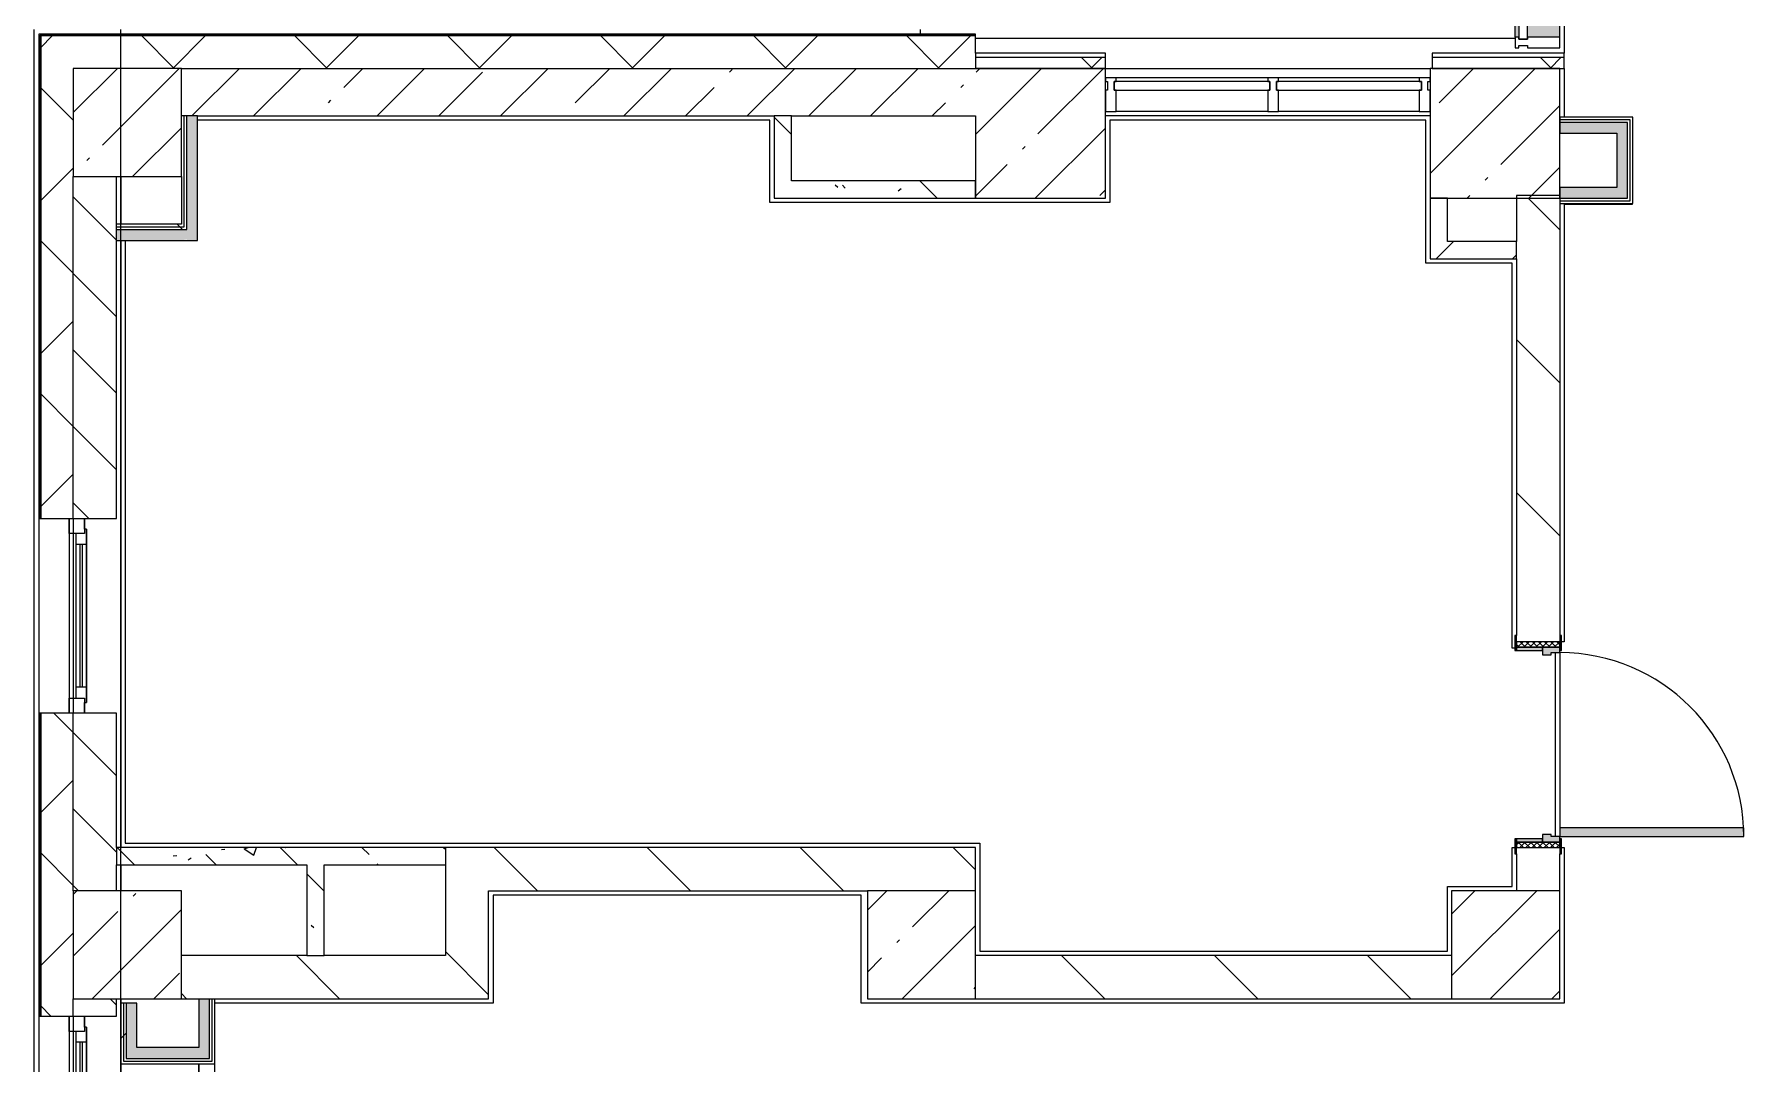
# Model space of a CAD drawing. Header units: millimetres. Extents: x 81711 to 274967, y -8553 to 29000.
# Drawn here: x 147667 to 155567, y 10600 to 15358 of the extents above; entities that cross this region are included whole.
import ezdxf

# ---------------------------------------------------------------- set-up
doc = ezdxf.new("R2010")
doc.units = ezdxf.units.MM
for name, color, linetype, lineweight, true_color in [('A-DOOR-5', 7, 'Continuous', 5, 0xe2e2e2), ('A-DOOR-6', 7, 'Continuous', 5, 0xaaaaaa), ('A-DOOR-FRAM-3', 7, 'Continuous', 5, 0xe2e2e2), ('A-DOOR-FRAM-4', 7, 'Continuous', 5, 0xaaaaaa), ('A-FLOR-2', 7, 'Continuous', 5, 0xaaaaaa), ('A-GLAZ-CWMG-3', 7, 'Continuous', 5, 0x383e42), ('I-WALL-25', 7, 'Continuous', 5, 0xe7e7e7), ('I-WALL-26', 7, 'Continuous', 9, 0xe7e7e7), ('I-WALL-29', 7, 'Continuous', 5, 0x787878)]:
    doc.layers.add(name, color=color, linetype=linetype, lineweight=lineweight, true_color=true_color)
for name, color, linetype, lineweight in [('A-GLAZ-3', 7, 'Continuous', 5), ('A-GLAZ-CURT-2', 7, 'Continuous', 5), ('A-GLAZ-CWMG-2', 7, 'Continuous', 5), ('A-WALL', 7, 'Continuous', 9), ('A-WALL-10', 7, 'Continuous', 5), ('I-WALL-27', 7, 'Continuous', 5), ('S-COLS-1', 7, 'Continuous', 5), ('Оси', 7, 'Continuous', 9)]:
    doc.layers.add(name, color=color, linetype=linetype, lineweight=lineweight)
pattern_1 = [(45, (147956.67, 0), (-353.553, 353.553), []), (135, (147956.67, 0), (-353.553, -353.553), [])]
pattern_2 = [(135, (147956.67, 0), (-353.553, -353.553), [])]
pattern_3 = [(45, (147956.67, 0), (-285.123, 285.123), []), (45, (148241.8, 0), (-285.123, 285.123), [504.031, -100.806, 16.764, -84.042])]
pattern_4 = [(135, (147956.67, 0), (-377.17, -377.17), [533.4, -88.9, 17.78, -88.9]), (135, (147956.67, 376.94), (-377.17, -377.17), []), (50, (147956.67, 0), (637.645, -55.787), [66.675, -733.425]), (355, (147956.7, 0), (-123.35, 668.7), [53.34, -586.74]), (100.451, (148009.8, -4.65), (514.3, 612.908), [56.665, -623.315]), (46.184, (147956.7, 177.8), (948.776, -147.15), [100.01, -1100.137]), (96.636, (148035.7, 165.5), (830.91, 865.997), [85, -934.973]), (351.184, (147956.7, 177.8), (830.92, 865.99), [80.01, -880.11]), (21, (148045.57, 133.35), (530.65, -357.928), [66.675, -733.425]), (326, (148045.6, 133.35), (216.308, 644.658), [53.34, -586.74]), (71.451, (148089.8, 103.5), (746.96, 286.724), [56.665, -623.315]), (37.5, (147956.67, 0), (10.8105, 295.9426), [16.764, -562.864, 16.764, -578.866, -588.962]), (37.5, (147956.67, 0), (10.8105, 295.9426), [-1175.258, 16.764, -572.198]), (7.5, (147956.67, 0), (233.869, 350.632), [16.764, -322.834, 16.764, -549.529, -224.472]), (7.5, (147956.67, 0), (233.869, 350.632), [-905.891, 16.764, -207.708]), (327.5, (147758.43, 0), (474.568, -20.0513), [16.764, -205.486, 16.764, -676.656, -920.115]), (327.5, (147758.43, 0), (474.568, -20.0513), [-915.67, 16.764, -903.351]), (317.5, (147669.53, 0), (518.452, 88.993), [16.764, -272.161, 16.764, -443.738, -653.415]), (317.5, (147669.53, 0), (518.452, 88.993), [-749.427, 16.764, -636.65])]
pattern_5 = [(45, (147956.7, 0), (-530.33, 530.33), []), (135, (147956.7, 0), (-530.33, -530.33), [])]

# ---------------------------------------------------------------- blocks, each defined once
blk = doc.blocks.new('Прямоугольный импост - Импост структурный с накладкой - 190мм-31929454-1_5_3_птичка')
at = {"layer": 'A-GLAZ-CWMG-2'}
for p, q in [((-50, 0), (-50, 17)), ((-50, 17), (0, 17)), ((-40, 0), (-50, 0)), ((-40, -40), (-40, 0)), ((0, 0), (-10, 0)), ((-10, 0), (-10, -40)), ((0, 17), (0, 0)), ((-50, -190), (-50, -40)), ((-50, -40), (-40, -40)), ((-10, -40), (0, -40)), ((0, -40), (0, -190)), ((0, -190), (-50, -190))]:
    blk.add_line(p, q, dxfattribs=at)
blk = doc.blocks.new('Системная панель - Стекло - 40мм-32473990-1_5_3_птичка')
at = {"layer": 'A-GLAZ-CURT-2'}
for p, q in [((325, 40), (-325, 40)), ((-325, 40), (-325, 0)), ((-325, 0), (325, 0)), ((325, 0), (325, 40))]:
    blk.add_line(p, q, dxfattribs=at)
blk = doc.blocks.new('Прямоугольный импост - Импост структурный с накладкой - 190мм-32473988-1_5_3_птичка')
at = {"layer": 'A-GLAZ-CWMG-3'}
for points in [[(6553, 15345), (6570, 15345), (6570, 15975), (6553, 15975), (6553, 15586.8)], [(6760, 15345), (6760, 15975), (6610, 15975), (6610, 15345)]]:
    blk.add_hatch(color=256, dxfattribs=at).paths.add_polyline_path(points)
at = {"layer": 'A-GLAZ-CWMG-2'}
for p, q in [((6553, 15345), (6553, 15975)), ((6760, 15345), (6760, 15975))]:
    blk.add_line(p, q, dxfattribs=at)
blk = doc.blocks.new('BSC_Колонна _Прямоугольная - 500х500-V113-1_5_3_птичка')
at = {"layer": 'S-COLS-1'}
h = blk.add_hatch(dxfattribs=at)
h.set_pattern_fill('FP_124', color=256, style=0, pattern_type=2)
h.set_pattern_definition([(45, (-140, -14950), (-285.123, 285.123), []), (45, (145.12, -14950), (-285.123, 285.123), [504.031, -100.806, 16.764, -84.042])])
h.paths.add_polyline_path([(250, -250), (250, 250), (-250, 250), (-250, -250), (65.2, -250)])
for p, q in [((250, 250), (-250, 250)), ((-250, 250), (-250, -250)), ((250, -250), (250, 250)), ((-250, -250), (250, -250))]:
    blk.add_line(p, q, dxfattribs=at)
blk = doc.blocks.new('120_Окно_СКБ_2Ст - 120_Окно_СКБ_2Ст 2300х2500 _мал створка справа_-22272277-1_5_3_птичка')
at = {"layer": 'A-GLAZ-3'}
for p, q in [((-1150, -127), (-1150, -57)), ((-1150, -57), (-1080, -57)), ((1150, -57), (-1150, -57)), ((-1080, -57), (-1080, -127)), ((250, -127), (250, -57)), ((250, -57), (320, -57)), ((320, -57), (320, -127)), ((1080, -127), (1080, -57)), ((1080, -57), (1150, -57)), ((1150, -57), (1150, -127)), ((-1080, -127), (-1150, -127)), ((-1150, -127), (-1100, -127)), ((-1080, -127), (-1100, -127)), ((-1100, -127), (-1100, -137)), ((-1100, -137), (270, -137)), ((270, -137), (-1100, -137)), ((250, -87), (-1080, -87)), ((-1080, -87), (-1080, -127)), ((-1030, -137), (-1030, -87)), ((-1030, -107), (200, -107)), ((200, -117), (-1030, -117)), ((200, -137), (200, -87)), ((250, -127), (250, -87)), ((320, -127), (250, -127)), ((270, -127), (250, -127)), ((270, -127), (300, -127)), ((270, -137), (270, -127)), ((320, -127), (300, -127)), ((300, -127), (300, -137)), ((300, -137), (1100, -137)), ((1100, -137), (300, -137)), ((1080, -87), (320, -87)), ((320, -87), (320, -127)), ((370, -137), (370, -87)), ((370, -107), (1030, -107)), ((1030, -117), (370, -117)), ((1030, -137), (1030, -87)), ((1080, -127), (1080, -87)), ((1150, -127), (1080, -127)), ((1100, -127), (1080, -127)), ((1100, -127), (1150, -127)), ((1100, -137), (1100, -127))]:
    blk.add_line(p, q, dxfattribs=at)
blk = doc.blocks.new('120_Окно_СКБ_1Ст - 120_Окно_СКБ_1Ст 900х2500_h_-20664874-1_5_3_птичка')
at = {"layer": 'A-GLAZ-3'}
for p, q in [((-450, -127), (-450, -57)), ((-450, -57), (-380, -57)), ((450, -57), (-450, -57)), ((-380, -57), (-380, -127)), ((380, -127), (380, -57)), ((380, -57), (450, -57)), ((450, -57), (450, -127)), ((-380, -127), (-450, -127)), ((-450, -127), (-400, -127)), ((-380, -127), (-400, -127)), ((-400, -127), (-400, -137)), ((-400, -137), (400, -137)), ((400, -137), (-400, -137)), ((380, -87), (-380, -87)), ((-380, -87), (-380, -127)), ((-330, -137), (-330, -87)), ((-330, -107), (330, -107)), ((330, -117), (-330, -117)), ((330, -137), (330, -87)), ((380, -127), (380, -87)), ((450, -127), (380, -127)), ((400, -127), (380, -127)), ((400, -127), (450, -127)), ((400, -137), (400, -127))]:
    blk.add_line(p, q, dxfattribs=at)
blk = doc.blocks.new('110_Дверь_СКБ_1Ст_Внутренняя1 - Д-8 950x2100h_охрана-V161-1_5_3_птичка')
at = {"layer": 'A-DOOR-5'}
h = blk.add_hatch(color=256, dxfattribs=at)
h.paths.add_polyline_path([(462.5, 80), (462.5, 100), (437.5, 100), (437.5, 60), (427.5, 60), (427.5, 20), (462.5, 20)])
h.paths.add_polyline_path([(-402.5, 20), (-402.5, 60), (-412.5, 60), (-412.5, 100), (-437.5, 100), (-433.5, 20), (-412.5, 20)])
at = {"layer": 'A-DOOR-6'}
h = blk.add_hatch(dxfattribs=at)
h.set_pattern_fill('FP_6', color=256, style=0, pattern_type=2)
h.set_pattern_definition([(135, (1826.41, 164.685), (-14.14214, -14.14214), []), (225, (1826.41, 164.685), (14.14214, -14.14214), [])])
h.paths.add_polyline_path([(487.5, 100), (462.5, 100), (462.5, -100), (487.5, -100), (487.5, 87.1)])
at = {"layer": 'A-DOOR-FRAM-3'}
for points in [[(437.5, 950), (397.5, 950), (397.5, 100), (437.5, 100), (437.5, 120)], [(-422.5, 108), (-492.5, 108), (-492.5, 100), (-422.5, 100.8)], [(517.5, 100), (517.5, 108), (447.5, 108), (447.5, 100), (487.5, 100)], [(-422.5, 20), (-437.5, 20), (-433.5, -100), (-422.5, -100)], [(462.5, -100), (462.5, 20), (447.5, 20), (447.5, -100)], [(-422.5, -100), (-492.5, -100), (-492.5, -108), (-422.5, -108)], [(517.5, -100), (447.5, -100), (447.5, -108), (517.5, -108)]]:
    blk.add_hatch(color=256, dxfattribs=at).paths.add_polyline_path(points)
at = {"layer": 'A-DOOR-FRAM-4'}
h = blk.add_hatch(dxfattribs=at)
h.set_pattern_fill('FP_7', color=256, style=0, pattern_type=2)
h.set_pattern_definition([(45, (-296.384, 164.685), (-14.1421, 14.1421), []), (135, (-296.384, 164.685), (-14.1421, -14.1421), [])])
h.paths.add_polyline_path([(-437.5, 100), (-462.5, 100), (-462.5, -100), (-437.5, -100), (-437.5, 80)])
at = {"layer": 'A-DOOR-6'}
for p, q in [((437.5, 950), (397.5, 950)), ((397.5, 950), (397.5, 100)), ((437.5, 100), (437.5, 950)), ((397.5, 100), (437.5, 100))]:
    blk.add_line(p, q, dxfattribs=at)
blk.add_arc((437.5, 100), 850, 90, 180, dxfattribs=at)
at = {"layer": 'A-DOOR-FRAM-4'}
for p, q in [((-422.5, 108), (-492.5, 108)), ((-492.5, 108), (-492.5, 100)), ((-492.5, 100), (-422.5, 100)), ((-437.5, 100), (-462.5, 100)), ((-462.5, 100), (-462.5, -100)), ((-412.5, 100), (-437.5, 100)), ((-437.5, 100), (-437.5, 20)), ((-437.5, -100), (-437.5, 100)), ((-422.5, 100), (-437.5, 100)), ((-437.5, 100), (-437.5, 99)), ((-437.5, 99), (-422.5, 99)), ((-422.5, 100), (-422.5, 108)), ((-422.5, 99), (-422.5, 100)), ((-412.5, 60), (-412.5, 100)), ((437.5, 100), (437.5, 60)), ((462.5, 100), (437.5, 100)), ((517.5, 108), (447.5, 108)), ((447.5, 108), (447.5, 100)), ((462.5, 100), (447.5, 100)), ((447.5, 100), (447.5, 99)), ((447.5, 100), (517.5, 100)), ((447.5, 99), (462.5, 99)), ((462.5, 20), (462.5, 100)), ((487.5, 100), (462.5, 100)), ((462.5, 100), (462.5, -100)), ((462.5, 99), (462.5, 100)), ((487.5, -100), (487.5, 100)), ((517.5, 100), (517.5, 108)), ((-437.5, 20), (-402.5, 20)), ((-422.5, 20), (-437.5, 20)), ((-437.5, 20), (-437.5, -100)), ((-422.5, -100), (-422.5, 20)), ((-402.5, 60), (-412.5, 60)), ((-402.5, 20), (-402.5, 60)), ((437.5, 60), (427.5, 60)), ((427.5, 60), (427.5, 20)), ((427.5, 20), (462.5, 20)), ((462.5, 20), (447.5, 20)), ((447.5, 20), (447.5, -100)), ((462.5, -100), (462.5, 20)), ((-422.5, -100), (-492.5, -100)), ((-492.5, -100), (-492.5, -108)), ((-492.5, -108), (-422.5, -108)), ((-462.5, -100), (-437.5, -100)), ((-437.5, -100), (-422.5, -100)), ((-422.5, -108), (-422.5, -100)), ((447.5, -100), (462.5, -100)), ((517.5, -100), (447.5, -100)), ((447.5, -100), (447.5, -108)), ((447.5, -108), (517.5, -108)), ((462.5, -100), (487.5, -100)), ((517.5, -108), (517.5, -100))]:
    blk.add_line(p, q, dxfattribs=at)
blk = doc.blocks.new('BSC_Колонна _Прямоугольная - 500х500-22206884-1_5_3_птичка')
at = {"layer": 'S-COLS-1'}
h = blk.add_hatch(dxfattribs=at)
h.set_pattern_fill('FP_173', color=256, style=0, pattern_type=2)
h.set_pattern_definition([(45, (-6510, -11150), (-285.123, 285.123), []), (45, (-6224.88, -11150), (-285.123, 285.123), [504.031, -100.806, 16.764, -84.042])])
h.paths.add_polyline_path([(-54.2, -250), (250, -250), (250, 250), (-250, 248.7), (-250, -250), (-69, -250)])
for p, q in [((250, 250), (-250, 250)), ((-250, 250), (-250, -250)), ((250, -250), (250, 250)), ((-250, -250), (250, -250))]:
    blk.add_line(p, q, dxfattribs=at)
blk = doc.blocks.new('BSC_Колонна _Прямоугольная - 500х500-V187-1_5_3_птичка')
at = {"layer": 'S-COLS-1'}
h = blk.add_hatch(dxfattribs=at)
h.set_pattern_fill('FP_174', color=256, style=0, pattern_type=2)
h.set_pattern_definition([(45, (-3810, -11150), (-285.123, 285.123), []), (45, (-3524.88, -11150), (-285.123, 285.123), [504.031, -100.806, 16.764, -84.042])])
h.paths.add_polyline_path([(-80, -250), (250, -250), (250, 250), (-250, 250), (-250, -250)])
for p, q in [((250, 250), (-250, 250)), ((-250, 250), (-250, -250)), ((250, -250), (250, 250)), ((-250, -250), (250, -250))]:
    blk.add_line(p, q, dxfattribs=at)
blk = doc.blocks.new('BSC_Колонна _Прямоугольная - 500х500-V199-1_5_3_птичка')
at = {"layer": 'S-COLS-1'}
h = blk.add_hatch(dxfattribs=at)
h.set_pattern_fill('FP_184', color=256, style=0, pattern_type=2)
h.set_pattern_definition([(45, (-140, -11150), (-285.123, 285.123), []), (45, (145.12, -11150), (-285.123, 285.123), [504.031, -100.806, 16.764, -84.042])])
h.paths.add_polyline_path([(-250, -250), (250, -250), (250, 250), (-250, 250), (-250, -156)])
for p, q in [((250, 250), (-250, 250)), ((-250, 250), (-250, -250)), ((250, -250), (250, 250)), ((-250, -250), (250, -250))]:
    blk.add_line(p, q, dxfattribs=at)
blk = doc.blocks.new('Системная панель - Стекло - 40мм-23997278-1_5_3_птичка')
at = {"layer": 'A-GLAZ-CURT-2'}
for p, q in [((360, 0), (-360, 0)), ((-360, 0), (-360, -40)), ((-360, -40), (360, -40)), ((360, -40), (360, 0))]:
    blk.add_line(p, q, dxfattribs=at)
blk = doc.blocks.new('Прямоугольный импост - Импост структурный с накладкой - 160мм-23997279-1_5_3_птичка')
at = {"layer": 'A-GLAZ-CWMG-2'}
for p, q in [((-50, 40), (-50, 140)), ((-50, 140), (0, 140)), ((0, 140), (0, 40)), ((-40, 40), (-50, 40)), ((-50, -17), (-50, 0)), ((-50, 0), (-40, 0)), ((-40, 0), (-40, 40)), ((-10, 40), (-10, 0)), ((0, 40), (-10, 40)), ((-10, 0), (0, 0)), ((0, 0), (0, -17)), ((0, -17), (-50, -17))]:
    blk.add_line(p, q, dxfattribs=at)
blk = doc.blocks.new('Прямоугольный импост - Импост структурный с накладкой - 160мм-23997280-1_5_3_птичка')
at = {"layer": 'A-GLAZ-CWMG-2'}
for p, q in [((0, 140), (-50, 140)), ((-50, 140), (-50, 40)), ((0, 40), (0, 140)), ((-50, 40), (-40, 40)), ((-40, 0), (-50, 0)), ((-50, 0), (-50, -17)), ((-40, 40), (-40, 0)), ((-10, 0), (-10, 40)), ((-10, 40), (0, 40)), ((0, 0), (-10, 0)), ((0, -17), (0, 0)), ((-50, -17), (0, -17))]:
    blk.add_line(p, q, dxfattribs=at)
blk = doc.blocks.new('Прямоугольный импост - Импост структурный с накладкой - 160мм-23752558-1_5_3_птичка')
at = {"layer": 'A-GLAZ-CWMG-2'}
for p, q in [((5410, 15157), (4710, 15157)), ((5410, 15000), (4710, 15000))]:
    blk.add_line(p, q, dxfattribs=at)
blk = doc.blocks.new('Системная панель - Стекло - 40мм-23997281-1_5_3_птичка')
at = {"layer": 'A-GLAZ-CURT-2'}
for p, q in [((335, 0), (-335, 0)), ((-335, 0), (-335, -40)), ((335, -40), (335, 0)), ((-335, -40), (335, -40))]:
    blk.add_line(p, q, dxfattribs=at)
blk = doc.blocks.new('Прямоугольный импост - Импост структурный с накладкой - 160мм-23772036-1_5_3_птичка')
at = {"layer": 'A-GLAZ-CWMG-2'}
for p, q in [((6110, 15157), (5460, 15157)), ((6110, 15000), (5460, 15000))]:
    blk.add_line(p, q, dxfattribs=at)
blk = doc.blocks.new('Прямоугольный импост - Импост структурный с накладкой - 160мм-23997282-1_5_3_птичка')
at = {"layer": 'A-GLAZ-CWMG-2'}
for p, q in [((-25, 40), (-25, 140)), ((-25, 140), (25, 140)), ((25, 140), (25, 40)), ((-15, 40), (-25, 40)), ((-25, -17), (-25, 0)), ((-25, 0), (-15, 0)), ((-15, 0), (-15, 40)), ((15, 40), (15, 0)), ((25, 40), (15, 40)), ((15, 0), (25, 0)), ((25, 0), (25, -17)), ((25, -17), (-25, -17))]:
    blk.add_line(p, q, dxfattribs=at)
blk = doc.blocks.new('Зашивка приборов отопления14 - Зашивка приборов отопления-33280456-1_5_3_птичка')
at = {"layer": 'A-WALL-10'}
for p, q in [((37471.9, 23439), (35371.9, 23439)), ((35371.9, 23079), (37471.9, 23079)), ((37471.9, 23079), (35371.9, 23079)), ((35371.9, 23004), (37471.9, 23004))]:
    blk.add_line(p, q, dxfattribs=at)

msp = doc.modelspace()

# ---------------------------------------------------------------- hatches: boundary and pattern name
at = {"layer": 'A-WALL-10'}
h = msp.add_hatch(dxfattribs=at)
h.set_pattern_fill('FP_94', color=256, style=0, pattern_type=2)
h.set_pattern_definition(pattern_1)
h.paths.add_polyline_path([(147846.7, -100), (147846.7, 3670), (147696.7, 3670), (147696.7, -100)])
h.paths.add_polyline_path([(147818.7, 5220), (147846.7, 5220), (147846.7, 5620), (147696.7, 5620), (147696.7, 5220), (147738.7, 5220)])
h.paths.add_polyline_path([(147696.7, 7320), (147846.7, 7320), (147846.7, 8520), (147696.7, 8520), (147696.7, 7544.6)])
h.paths.add_polyline_path([(147757.3, 10820), (147846.7, 10820), (147846.7, 12220), (147696.7, 12220), (147696.7, 10820)])
h.paths.add_polyline_path([(147846.7, 13120), (147846.1, 15350), (147696.7, 15350), (147696.7, 13120), (147802.4, 13120)])
h = msp.add_hatch(dxfattribs=at)
h.set_pattern_fill('FP_94', color=256, style=0, pattern_type=2)
h.set_pattern_definition(pattern_1)
h.paths.add_polyline_path([(151842.8, 15200), (152016.7, 15200), (152016.7, 15350), (147846.7, 15350), (147846.7, 15200), (151761.7, 15200)])
h = msp.add_hatch(dxfattribs=at)
h.set_pattern_fill('FP_105', color=256, style=0, pattern_type=2)
h.set_pattern_definition([(135, (147956.67, 0), (-176.7767, -176.7767), [])])
h.paths.add_polyline_path([(148046.7, 7900), (148046.7, 8520), (147846.7, 8520), (147846.7, 7900)])
h.paths.add_polyline_path([(148046.7, 10820), (148046.7, 10900), (147846.7, 10900), (147846.7, 10820)])
h.paths.add_polyline_path([(147846.7, 11400), (148046.7, 11400), (148046.7, 12220), (147846.7, 12220), (147846.7, 12143.8)])
h.paths.add_polyline_path([(147956, 13120), (148046.7, 13120), (148046.7, 14700), (147846.7, 14700), (147846.7, 13120), (147943.2, 13120)])
at = {"layer": 'I-WALL-25'}
for points in [[(155029.2, 14900), (155029.2, 14950), (154716.7, 14950), (154716.7, 14900), (154979.2, 14900)], [(155029.2, 14650), (155029.2, 14900), (154979.2, 14900), (154979.2, 14650)], [(154716.7, 14600), (155029.2, 14600), (155029.2, 14650), (154716.7, 14650), (154716.7, 14612.5)], [(148141.7, 10675), (148141.7, 10880), (148091.7, 10880), (148091.7, 10675)], [(148476.7, 10625), (148476.7, 10900), (148426.7, 10900), (148426.7, 10625)], [(148248.9, 10625), (148426.7, 10625), (148426.7, 10675), (148091.7, 10675), (148091.7, 10625)]]:
    msp.add_hatch(color=256, dxfattribs=at).paths.add_polyline_path(points)
at = {"layer": 'I-WALL-26'}
for points in [[(148416.1, 14405), (148421.7, 14410.3), (148416.7, 14980), (148371.7, 14980), (148371.7, 14405)], [(148346.7, 14405), (148371.7, 14410), (148371.7, 14455), (148046.7, 14455), (148046.7, 14405), (148338.7, 14405)]]:
    msp.add_hatch(color=256, dxfattribs=at).paths.add_polyline_path(points)
at = {"layer": 'I-WALL-27'}
h = msp.add_hatch(dxfattribs=at)
h.set_pattern_fill('FP_94', color=256, style=0, pattern_type=2)
h.set_pattern_definition(pattern_1)
h.paths.add_polyline_path([(152178.9, 15200), (152616.7, 15200), (152616.7, 15250), (152016.7, 15250), (152016.7, 15200), (152027.1, 15200)])
h = msp.add_hatch(dxfattribs=at)
h.set_pattern_fill('FP_94', color=256, style=0, pattern_type=2)
h.set_pattern_definition(pattern_1)
h.paths.add_polyline_path([(154615, 15200), (154736.7, 15200), (154736.7, 15250), (154126.7, 15250), (154126.7, 15200), (154509.7, 15200)])
h = msp.add_hatch(dxfattribs=at)
h.set_pattern_fill('FP_74', color=256, style=0, pattern_type=2)
h.set_pattern_definition(pattern_3)
h.paths.add_polyline_path([(151686.7, 14980), (152016.7, 14980), (152016.7, 15200), (148346.7, 15200), (148346.7, 14980), (151502.9, 14980)])
h = msp.add_hatch(dxfattribs=at)
h.set_pattern_fill('FP_104', color=256, style=0, pattern_type=2)
h.set_pattern_definition(pattern_2)
h.paths.add_polyline_path([(154716.7, 11400), (154716.7, 11600), (154516.7, 11600), (154516.7, 11400)])
h.paths.add_polyline_path([(154516.7, 12550), (154716.7, 12550), (154716.7, 14612.5), (154704.9, 14600), (154516.7, 14600), (154516.7, 12580)])
h = msp.add_hatch(dxfattribs=at)
h.set_pattern_fill('FP_192', color=256, style=0, pattern_type=2)
h.set_pattern_definition(pattern_5)
h.paths.add_polyline_path([(148346.7, 14467.5), (148346.7, 14480), (148046.7, 14480), (148046.7, 14467.5), (148251.1, 14467.5)])
h = msp.add_hatch(dxfattribs=at)
h.set_pattern_fill('FP_192', color=256, style=0, pattern_type=2)
h.set_pattern_definition(pattern_5)
h.paths.add_polyline_path([(148346.7, 14455), (148359.2, 14455), (148359.2, 14467.5), (148046.7, 14467.5), (148046.7, 14455), (148255.9, 14455)])
h = msp.add_hatch(dxfattribs=at)
h.set_pattern_fill('FP_110', color=256, style=0, pattern_type=2)
h.set_pattern_definition([(45, (147956.67, 0), (-176.7767, 176.7767), [])])
h.paths.add_polyline_path([(154496.7, 14320), (154516.7, 14320), (154516.7, 14400), (154116.7, 14400), (154116.7, 14320), (154292, 14320)])
h = msp.add_hatch(dxfattribs=at)
h.set_pattern_fill('FP_104', color=256, style=0, pattern_type=2)
h.set_pattern_definition(pattern_2)
h.paths.add_polyline_path([(149620.9, 10900), (149766.7, 10900), (149766.7, 11600), (149566.7, 11600), (149566.7, 10900)])
h = msp.add_hatch(dxfattribs=at)
h.set_pattern_fill('FP_104', color=256, style=0, pattern_type=2)
h.set_pattern_definition(pattern_2)
h.paths.add_polyline_path([(149766.7, 11400), (152016.7, 11400), (152016.7, 11600), (149766.7, 11600)])
h = msp.add_hatch(dxfattribs=at)
h.set_pattern_fill('FP_104', color=256, style=0, pattern_type=2)
h.set_pattern_definition(pattern_2)
h.paths.add_polyline_path([(148346.7, 10900), (149566.7, 10900), (149566.7, 11100), (148346.7, 11100), (148346.7, 10968.2)])
h = msp.add_hatch(dxfattribs=at)
h.set_pattern_fill('FP_104', color=256, style=0, pattern_type=2)
h.set_pattern_definition(pattern_2)
h.paths.add_polyline_path([(152016.7, 10900), (154216.7, 10900), (154216.7, 11100), (152016.7, 11100), (152016.7, 10994)])
h = msp.add_hatch(dxfattribs=at)
h.set_pattern_fill('FP_192', color=256, style=0, pattern_type=2)
h.set_pattern_definition(pattern_5)
h.paths.add_polyline_path([(148079.2, 10612.5), (148079.2, 10880), (148066.7, 10880), (148066.7, 10612.5), (148076, 10612.5)])
h = msp.add_hatch(dxfattribs=at)
h.set_pattern_fill('FP_192', color=256, style=0, pattern_type=2)
h.set_pattern_definition(pattern_5)
h.paths.add_polyline_path([(148079.2, 10625), (148091.7, 10625), (148091.7, 10880), (148079.2, 10880), (148079.2, 10675)])
at = {"layer": 'I-WALL-29'}
h = msp.add_hatch(dxfattribs=at)
h.set_pattern_fill('FP_103', color=256, style=0, pattern_type=2)
h.set_pattern_definition(pattern_4)
h.paths.add_polyline_path([(151086.7, 14600), (151166.7, 14600), (151166.7, 14980), (151086.7, 14980), (151086.7, 14960)])
h = msp.add_hatch(dxfattribs=at)
h.set_pattern_fill('FP_103', color=256, style=0, pattern_type=2)
h.set_pattern_definition(pattern_4)
h.paths.add_polyline_path([(152002.7, 14600), (152016.7, 14600), (152016.7, 14680), (151166.7, 14680), (151166.7, 14600), (151866.7, 14600)])
h = msp.add_hatch(dxfattribs=at)
h.set_pattern_fill('FP_103', color=256, style=0, pattern_type=2)
h.set_pattern_definition(pattern_4)
h.paths.add_polyline_path([(148066.7, 11520), (149566.7, 11520), (149566.7, 11600), (148046.7, 11600), (148046.7, 11520)])
h = msp.add_hatch(dxfattribs=at)
h.set_pattern_fill('FP_103', color=256, style=0, pattern_type=2)
h.set_pattern_definition(pattern_4)
h.paths.add_polyline_path([(149006.7, 11100), (149006.7, 11520), (148926.7, 11520), (148926.7, 11100)])
at = {"layer": 'S-COLS-1'}
h = msp.add_hatch(dxfattribs=at)
h.set_pattern_fill('FP_74', color=256, style=0, pattern_type=2)
h.set_pattern_definition(pattern_3)
h.paths.add_polyline_path([(152219.8, 14600), (152616.7, 14600), (152616.7, 15200), (152016.7, 15200), (152016.7, 14600)])
h = msp.add_hatch(dxfattribs=at)
h.set_pattern_fill('FP_74', color=256, style=0, pattern_type=2)
h.set_pattern_definition(pattern_3)
h.paths.add_polyline_path([(154116.7, 14600), (154708.1, 14600), (154716.7, 14612.5), (154716.7, 15200), (154116.7, 15200), (154116.7, 14960)])

# ---------------------------------------------------------------- linework, layer by layer
at = {"layer": 'A-FLOR-2'}
for p, q in [((154736.7, 16010), (154736.7, 15270)), ((152016.7, 15340), (154509.7, 15340)), ((154736.7, 15200), (154736.7, 14976)), ((151066.7, 14960), (148421.7, 14960)), ((151066.7, 14580), (151066.7, 14960)), ((154096.7, 14960), (152636.7, 14960)), ((152636.7, 14960), (152636.7, 14580)), ((154096.7, 14300), (154096.7, 14960)), ((154736.7, 14976), (155051.7, 14976)), ((152636.7, 14580), (151066.7, 14580)), ((155051.7, 14571), (154736.7, 14571)), ((154736.7, 14571), (154736.7, 12550)), ((148086.7, 14405), (148086.7, 11620)), ((154496.7, 14300), (154096.7, 14300)), ((154496.7, 12521), (154496.7, 14300)), ((154508.7, 12521), (154496.7, 12521)), ((154696.7, 11650), (154696.7, 12500)), ((154716.7, 12500), (154716.7, 11690)), ((154736.7, 12550), (154724.7, 12550)), ((148086.7, 11620), (152036.7, 11620)), ((152036.7, 11620), (152036.7, 11120)), ((154496.7, 11420), (154496.7, 11600)), ((154496.7, 11600), (154508.7, 11600)), ((154724.7, 11600), (154736.7, 11600)), ((154736.7, 11600), (154736.7, 10880)), ((151487.7, 11380), (149787.7, 11380)), ((149787.7, 11380), (149787.7, 10880)), ((151487.7, 10880), (151487.7, 11380)), ((154196.7, 11120), (154196.7, 11420)), ((154196.7, 11420), (154496.7, 11420)), ((152036.7, 11120), (154196.7, 11120)), ((148066.7, 10900), (148066.7, 10880)), ((149787.7, 10880), (148501.7, 10880)), ((154736.7, 10880), (151487.7, 10880))]:
    msp.add_line(p, q, dxfattribs=at)
at = {"layer": 'A-WALL'}
for p, q in [((147693.7, 15353), (147693.7, 13120)), ((152016.7, 15353), (147693.7, 15353)), ((147696.7, 15350), (147696.7, 13120)), ((152016.7, 15350), (147696.7, 15350)), ((152616.7, 15250), (152016.7, 15250)), ((154736.7, 15250), (154126.7, 15250)), ((148346.7, 15200), (152016.7, 15200)), ((148421.7, 14980), (148346.7, 14980)), ((148359.2, 14467.5), (148359.2, 14980)), ((148371.7, 14455), (148371.7, 14980)), ((151166.7, 14980), (151086.7, 14980)), ((155041.7, 14962.5), (154716.7, 14962.5)), ((155029.2, 14950), (154716.7, 14950)), ((155029.2, 14600), (155029.2, 14950)), ((155041.7, 14587.5), (155041.7, 14962.5)), ((147846.7, 13120), (147846.7, 14700)), ((154716.7, 14600), (155029.2, 14600)), ((154716.7, 14587.5), (155041.7, 14587.5)), ((148046.7, 14467.5), (148359.2, 14467.5)), ((148046.7, 14455), (148371.7, 14455)), ((154516.7, 14320), (154516.7, 14400)), ((147693.7, 12220), (147693.7, 10820)), ((147696.7, 12220), (147696.7, 10820)), ((147846.7, 11400), (147846.7, 12220)), ((148046.7, 11600), (148046.7, 11520)), ((149566.7, 11600), (149566.7, 11520)), ((148926.7, 11100), (149006.7, 11100)), ((147846.7, 10820), (147846.7, 10900)), ((148079.2, 10880), (148079.2, 10612.5)), ((148091.7, 10880), (148091.7, 10625)), ((148476.7, 10625), (148476.7, 10900)), ((148489.2, 10612.5), (148489.2, 10900)), ((148079.2, 10612.5), (148489.2, 10612.5)), ((148091.7, 10625), (148476.7, 10625))]:
    msp.add_line(p, q, dxfattribs=at)
at = {"layer": 'A-WALL-10'}
for p, q in [((147666.7, 7205), (147666.7, 15380)), ((147688.7, 15358), (147688.7, 7320)), ((152016.7, 15358), (147688.7, 15358)), ((151761.7, 15357.7), (151761.7, 15380)), ((152016.7, 15270), (152016.7, 15358)), ((148046.7, 13120), (148046.7, 14700)), ((147688.7, 13120), (148046.7, 13120)), ((147846.7, 13120), (147846.7, 12220)), ((148046.7, 12220), (147688.7, 12220)), ((148046.7, 11600), (148046.7, 12220)), ((148046.7, 11400), (148046.7, 11520)), ((148046.7, 10820), (148046.7, 10900)), ((147688.7, 10820), (148046.7, 10820)), ((147846.7, 10820), (147846.7, 8520))]:
    msp.add_line(p, q, dxfattribs=at)
at = {"layer": 'I-WALL-27'}
for p, q in [((152616.7, 15270), (152016.7, 15270)), ((152016.7, 15270), (152016.7, 15200)), ((152616.7, 15200), (152616.7, 15270)), ((154736.7, 15270), (154126.7, 15270)), ((154126.7, 15270), (154126.7, 15200)), ((154736.7, 15200), (154736.7, 15270)), ((152016.7, 15200), (154116.7, 15200)), ((154126.7, 15200), (154736.7, 15200)), ((148421.7, 14980), (151086.7, 14980)), ((148421.7, 14405), (148421.7, 14980)), ((151086.7, 14980), (151086.7, 14600)), ((151166.7, 14980), (152016.7, 14980)), ((151166.7, 14680), (151166.7, 14980)), ((154116.7, 14980), (152616.7, 14980)), ((155054.2, 14975), (154716.7, 14975)), ((154716.7, 14975), (154716.7, 14900)), ((155054.2, 14575), (155054.2, 14975)), ((154716.7, 14900), (154979.2, 14900)), ((154979.2, 14900), (154979.2, 14650)), ((148066.7, 14700), (148066.7, 14480)), ((148346.7, 14700), (148346.7, 14480)), ((152016.7, 14680), (151166.7, 14680)), ((152016.7, 14600), (152016.7, 14680)), ((154979.2, 14650), (154716.7, 14650)), ((154716.7, 14650), (154716.7, 12580)), ((151086.7, 14600), (152016.7, 14600)), ((154196.7, 14600), (154116.7, 14600)), ((154116.7, 14600), (154116.7, 14320)), ((154196.7, 14400), (154196.7, 14600)), ((154516.7, 14612.5), (154516.7, 14400)), ((154716.7, 14612.5), (154516.7, 14612.5)), ((154716.7, 14575), (155054.2, 14575)), ((148346.7, 14480), (148046.7, 14480)), ((148046.7, 14405), (148421.7, 14405)), ((148066.7, 14405), (148066.7, 11600)), ((154516.7, 14400), (154196.7, 14400)), ((154116.7, 14320), (154516.7, 14320)), ((154516.7, 14320), (154516.7, 12580)), ((152016.7, 11600), (148046.7, 11600)), ((152016.7, 11400), (152016.7, 11600)), ((154516.7, 11570), (154516.7, 11400)), ((154716.7, 11400), (154716.7, 11570)), ((148046.7, 11520), (148926.7, 11520)), ((148066.7, 11520), (148066.7, 11400)), ((148926.7, 11520), (148926.7, 11100)), ((149006.7, 11520), (149566.7, 11520)), ((149006.7, 11100), (149006.7, 11520)), ((149566.7, 11520), (149566.7, 11100)), ((149766.7, 10900), (149766.7, 11400)), ((149766.7, 11400), (151516.7, 11400)), ((148926.7, 11100), (148346.7, 11100)), ((149566.7, 11100), (149006.7, 11100)), ((154216.7, 11100), (152016.7, 11100)), ((148066.7, 10900), (148066.7, 8500)), ((148141.7, 10880), (148066.7, 10880)), ((148141.7, 10675), (148141.7, 10880)), ((148346.7, 10900), (149766.7, 10900)), ((148426.7, 10900), (148426.7, 10675)), ((148501.7, 10600), (148501.7, 10900)), ((152016.7, 10900), (154216.7, 10900)), ((148426.7, 10675), (148141.7, 10675)), ((148066.7, 10600), (148501.7, 10600))]:
    msp.add_line(p, q, dxfattribs=at)
at = {"layer": 'S-COLS-1'}
for p, q in [((152616.7, 15200), (152016.7, 15200)), ((152616.7, 14600), (152616.7, 15200)), ((154716.7, 15200), (154116.7, 15200)), ((154116.7, 15200), (154116.7, 14600)), ((154716.7, 14600), (154716.7, 15200)), ((152016.7, 14980), (152016.7, 14600)), ((152016.7, 14600), (152616.7, 14600)), ((154116.7, 14600), (154716.7, 14600))]:
    msp.add_line(p, q, dxfattribs=at)
at = {"layer": 'Оси'}
msp.add_line((148066.7, 5439), (148066.7, 15380), dxfattribs=at)

# ---------------------------------------------------------------- block references
at = {"layer": 'A-DOOR-6', "rotation": 270}
msp.add_blockref('110_Дверь_СКБ_1Ст_Внутренняя1 - Д-8 950x2100h_охрана-V161-1_5_3_птичка', (154616.7, 12087.5), dxfattribs=at)
at = {"layer": 'A-GLAZ-3', "rotation": 89.99999999999991}
for name, p in [('120_Окно_СКБ_1Ст - 120_Окно_СКБ_1Ст 900х2500_h_-20664874-1_5_3_птичка', (147771.7, 12670)), ('120_Окно_СКБ_2Ст - 120_Окно_СКБ_2Ст 2300х2500 _мал створка справа_-22272277-1_5_3_птичка', (147771.7, 9670))]:
    msp.add_blockref(name, p, dxfattribs=at)
at = {"layer": 'A-GLAZ-CURT-2', "rotation": 269.9999999999999}
msp.add_blockref('Системная панель - Стекло - 40мм-32473990-1_5_3_птичка', (154526.7, 15660), dxfattribs=at)
at = {"layer": 'A-GLAZ-CURT-2'}
for name, p in [('Системная панель - Стекло - 40мм-23997278-1_5_3_птичка', (153016.7, 15140)), ('Системная панель - Стекло - 40мм-23997281-1_5_3_птичка', (153741.7, 15140))]:
    msp.add_blockref(name, p, dxfattribs=at)
at = {"layer": 'A-GLAZ-CWMG-2'}
for name in ['Прямоугольный импост - Импост структурный с накладкой - 190мм-32473988-1_5_3_птичка', 'Прямоугольный импост - Импост структурный с накладкой - 160мм-23752558-1_5_3_птичка', 'Прямоугольный импост - Импост структурный с накладкой - 160мм-23772036-1_5_3_птичка']:
    msp.add_blockref(name, (147956.7, 0), dxfattribs=at)
at = {"layer": 'A-GLAZ-CWMG-2', "extrusion": (0, 0, -1)}
for name, p, rotation in [('Прямоугольный импост - Импост структурный с накладкой - 190мм-31929454-1_5_3_птичка', (-154526.7, 15295), 270.0000000000001), ('Прямоугольный импост - Импост структурный с накладкой - 160мм-23997282-1_5_3_птичка', (-153391.7, 15140), 180), ('Прямоугольный импост - Импост структурный с накладкой - 160мм-23997279-1_5_3_птичка', (-154116.7, 15140), 180)]:
    msp.add_blockref(name, p, dxfattribs=dict(at, rotation=rotation))
at = {"layer": 'A-GLAZ-CWMG-2', "rotation": 180}
msp.add_blockref('Прямоугольный импост - Импост структурный с накладкой - 160мм-23997280-1_5_3_птичка', (152616.7, 15140), dxfattribs=at)
at = {"layer": 'A-WALL-10', "rotation": 90.0000000000001}
msp.add_blockref('Зашивка приборов отопления14 - Зашивка приборов отопления-33280456-1_5_3_птичка', (171505.7, -26871.9), dxfattribs=at)
at = {"layer": 'S-COLS-1'}
for name, p in [('BSC_Колонна _Прямоугольная - 500х500-V113-1_5_3_птичка', (148096.7, 14950)), ('BSC_Колонна _Прямоугольная - 500х500-V199-1_5_3_птичка', (148096.7, 11150)), ('BSC_Колонна _Прямоугольная - 500х500-V187-1_5_3_птичка', (151766.7, 11150)), ('BSC_Колонна _Прямоугольная - 500х500-22206884-1_5_3_птичка', (154466.7, 11150))]:
    msp.add_blockref(name, p, dxfattribs=at)

doc.saveas('drawing.dxf')
